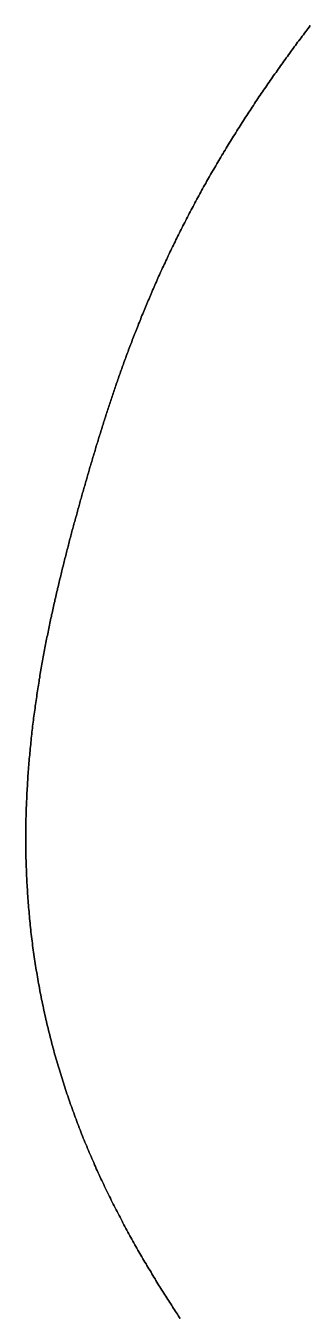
# Model space of a CAD drawing. Header units: inches. Extents: x 130170 to 284068, y 377793 to 804530.
# Drawn here: x 249034.1 to 249063.1, y 748783.4 to 748915 of the extents above; entities that cross this region are included whole.
import ezdxf

# ---------------------------------------------------------------- set-up
doc = ezdxf.new("R2010")
doc.units = ezdxf.units.IN
doc.header["$MEASUREMENT"] = 0
doc.layers.add('muni_il', color=7, linetype='Continuous')

msp = doc.modelspace()

# ---------------------------------------------------------------- linework, layer by layer
at = {"layer": 'muni_il'}
for points in [[(249063.14, 748915), (249063.02, 748914.85), (249062.91, 748914.69), (249062.79, 748914.54), (249062.68, 748914.39), (249062.56, 748914.23), (249062.44, 748914.08), (249062.33, 748913.92), (249062.21, 748913.77), (249062.1, 748913.61), (249061.98, 748913.46), (249061.86, 748913.3), (249061.75, 748913.14), (249061.63, 748912.98), (249061.51, 748912.83), (249061.4, 748912.67), (249061.28, 748912.51), (249061.16, 748912.35), (249061.05, 748912.19), (249060.93, 748912.03), (249060.81, 748911.87), (249060.7, 748911.71), (249060.58, 748911.55), (249060.46, 748911.38), (249060.35, 748911.22), (249060.23, 748911.06), (249060.11, 748910.9), (249060, 748910.73), (249059.88, 748910.57), (249059.76, 748910.4), (249059.65, 748910.24), (249059.53, 748910.08), (249059.41, 748909.91), (249059.3, 748909.74), (249059.18, 748909.58), (249059.07, 748909.41), (249058.95, 748909.25), (249058.83, 748909.08), (249058.72, 748908.91), (249058.6, 748908.74), (249058.49, 748908.57), (249058.37, 748908.41), (249058.26, 748908.24), (249058.14, 748908.07), (249058.03, 748907.9), (249057.91, 748907.73), (249057.8, 748907.56), (249057.68, 748907.39), (249057.57, 748907.22), (249057.45, 748907.05), (249057.34, 748906.87), (249057.23, 748906.7), (249057.11, 748906.53), (249057, 748906.36), (249056.89, 748906.19), (249056.77, 748906.01), (249056.66, 748905.84), (249056.55, 748905.67), (249056.43, 748905.49), (249056.32, 748905.32), (249056.21, 748905.14), (249056.1, 748904.97), (249055.99, 748904.79), (249055.88, 748904.62), (249055.76, 748904.44), (249055.65, 748904.27), (249055.54, 748904.09), (249055.43, 748903.92), (249055.32, 748903.74), (249055.21, 748903.56), (249055.1, 748903.39), (249054.99, 748903.21), (249054.88, 748903.03), (249054.78, 748902.86), (249054.67, 748902.68), (249054.56, 748902.5), (249054.45, 748902.32), (249054.34, 748902.15), (249054.24, 748901.97), (249054.13, 748901.79), (249054.02, 748901.61), (249053.92, 748901.43), (249053.81, 748901.25), (249053.71, 748901.07), (249053.6, 748900.9), (249053.5, 748900.72), (249053.39, 748900.54), (249053.29, 748900.36), (249053.18, 748900.18), (249053.08, 748900), (249052.98, 748899.82), (249052.87, 748899.64), (249052.77, 748899.46), (249052.67, 748899.28), (249052.57, 748899.1), (249052.47, 748898.92), (249052.36, 748898.74), (249052.26, 748898.56), (249052.16, 748898.38), (249052.06, 748898.2), (249051.96, 748898.02), (249051.86, 748897.84), (249051.77, 748897.66), (249051.67, 748897.48), (249051.57, 748897.3), (249051.47, 748897.12), (249051.38, 748896.94), (249051.28, 748896.76), (249051.18, 748896.58), (249051.09, 748896.4), (249050.99, 748896.21), (249050.9, 748896.03), (249050.8, 748895.85), (249050.71, 748895.67), (249050.61, 748895.49), (249050.52, 748895.31), (249050.43, 748895.13), (249050.33, 748894.95), (249050.24, 748894.77), (249050.15, 748894.59), (249050.06, 748894.41), (249049.97, 748894.23), (249049.88, 748894.05), (249049.79, 748893.87), (249049.7, 748893.69), (249049.61, 748893.51), (249049.52, 748893.33), (249049.43, 748893.16), (249049.34, 748892.98), (249049.25, 748892.8), (249049.17, 748892.62), (249049.08, 748892.44), (249048.99, 748892.26), (249048.91, 748892.08), (249048.82, 748891.9), (249048.74, 748891.73), (249048.65, 748891.55), (249048.57, 748891.37), (249048.49, 748891.19), (249048.4, 748891.02), (249048.32, 748890.84), (249048.24, 748890.66), (249048.16, 748890.48), (249048.08, 748890.31), (249047.99, 748890.13), (249047.91, 748889.95), (249047.83, 748889.78), (249047.75, 748889.6), (249047.67, 748889.43), (249047.6, 748889.25), (249047.52, 748889.08), (249047.44, 748888.9), (249047.36, 748888.73), (249047.29, 748888.55), (249047.21, 748888.38), (249047.13, 748888.2), (249047.06, 748888.03), (249046.98, 748887.85), (249046.91, 748887.68), (249046.83, 748887.51), (249046.76, 748887.34), (249046.69, 748887.16), (249046.61, 748886.99), (249046.54, 748886.82), (249046.47, 748886.65), (249046.4, 748886.48), (249046.32, 748886.3), (249046.25, 748886.13), (249046.18, 748885.96), (249046.11, 748885.79), (249046.04, 748885.62), (249045.97, 748885.45), (249045.9, 748885.28), (249045.84, 748885.11), (249045.77, 748884.95), (249045.7, 748884.78), (249045.63, 748884.61), (249045.57, 748884.44), (249045.5, 748884.27), (249045.43, 748884.11), (249045.37, 748883.94), (249045.3, 748883.77), (249045.24, 748883.61), (249045.17, 748883.44), (249045.11, 748883.27), (249045.04, 748883.11), (249044.98, 748882.94), (249044.92, 748882.78), (249044.86, 748882.61), (249044.79, 748882.45), (249044.73, 748882.29), (249044.67, 748882.12), (249044.61, 748881.96), (249044.55, 748881.8), (249044.49, 748881.64), (249044.43, 748881.47), (249044.37, 748881.31), (249044.31, 748881.15), (249044.25, 748880.99), (249044.19, 748880.83), (249044.13, 748880.67), (249044.07, 748880.51), (249044.02, 748880.35), (249043.96, 748880.19), (249043.9, 748880.03), (249043.85, 748879.87), (249043.79, 748879.71), (249043.73, 748879.55), (249043.68, 748879.4), (249043.62, 748879.24), (249043.57, 748879.08), (249043.51, 748878.93), (249043.46, 748878.77), (249043.4, 748878.61), (249043.35, 748878.46), (249043.3, 748878.3), (249043.24, 748878.15), (249043.19, 748877.99), (249043.14, 748877.84), (249043.09, 748877.68), (249043.03, 748877.53), (249042.98, 748877.37), (249042.93, 748877.22), (249042.88, 748877.07), (249042.83, 748876.92), (249042.78, 748876.76), (249042.73, 748876.61), (249042.68, 748876.46), (249042.63, 748876.31), (249042.58, 748876.16), (249042.53, 748876), (249042.48, 748875.85), (249042.43, 748875.7), (249042.38, 748875.55), (249042.33, 748875.4), (249042.28, 748875.25), (249042.24, 748875.1), (249042.19, 748874.95), (249042.14, 748874.8), (249042.09, 748874.66), (249042.05, 748874.51), (249042, 748874.36), (249041.95, 748874.21), (249041.9, 748874.06), (249041.86, 748873.91), (249041.81, 748873.77), (249041.77, 748873.62), (249041.72, 748873.47), (249041.67, 748873.33), (249041.63, 748873.18), (249041.58, 748873.03), (249041.54, 748872.89), (249041.49, 748872.74), (249041.45, 748872.59), (249041.4, 748872.45), (249041.36, 748872.3), (249041.31, 748872.16), (249041.27, 748872.01), (249041.23, 748871.87), (249041.18, 748871.72), (249041.14, 748871.57), (249041.09, 748871.43), (249041.05, 748871.28), (249041.01, 748871.14), (249040.96, 748871), (249040.92, 748870.85), (249040.88, 748870.71), (249040.84, 748870.56), (249040.79, 748870.42), (249040.75, 748870.27), (249040.71, 748870.13), (249040.66, 748869.98), (249040.62, 748869.84), (249040.58, 748869.7), (249040.54, 748869.55), (249040.5, 748869.41), (249040.45, 748869.26), (249040.41, 748869.12), (249040.37, 748868.98), (249040.33, 748868.83), (249040.29, 748868.69), (249040.24, 748868.54), (249040.2, 748868.4), (249040.16, 748868.26), (249040.12, 748868.11), (249040.08, 748867.97), (249040.04, 748867.82), (249040, 748867.68), (249039.96, 748867.53), (249039.91, 748867.39), (249039.87, 748867.24), (249039.83, 748867.1), (249039.79, 748866.95), (249039.75, 748866.81), (249039.71, 748866.66), (249039.67, 748866.52), (249039.63, 748866.37), (249039.59, 748866.23), (249039.55, 748866.08), (249039.51, 748865.94), (249039.47, 748865.79), (249039.43, 748865.65), (249039.39, 748865.5), (249039.35, 748865.35), (249039.31, 748865.21), (249039.27, 748865.06), (249039.22, 748864.91), (249039.18, 748864.76), (249039.14, 748864.62), (249039.1, 748864.47), (249039.06, 748864.32), (249039.02, 748864.17), (249038.98, 748864.02), (249038.94, 748863.88), (249038.9, 748863.73), (249038.86, 748863.58), (249038.82, 748863.43), (249038.78, 748863.28), (249038.74, 748863.13), (249038.7, 748862.98), (249038.66, 748862.83), (249038.62, 748862.68), (249038.58, 748862.53), (249038.54, 748862.37), (249038.5, 748862.22), (249038.47, 748862.07), (249038.43, 748861.92), (249038.39, 748861.76), (249038.35, 748861.61), (249038.31, 748861.46), (249038.27, 748861.3), (249038.23, 748861.15), (249038.19, 748860.99), (249038.15, 748860.84), (249038.11, 748860.68), (249038.07, 748860.53), (249038.03, 748860.37), (249037.99, 748860.21), (249037.95, 748860.06), (249037.91, 748859.9), (249037.87, 748859.74), (249037.83, 748859.58), (249037.79, 748859.42), (249037.75, 748859.26), (249037.71, 748859.1), (249037.68, 748858.94), (249037.64, 748858.78), (249037.6, 748858.62), (249037.56, 748858.46), (249037.52, 748858.3), (249037.48, 748858.13), (249037.44, 748857.97), (249037.4, 748857.81), (249037.36, 748857.64), (249037.33, 748857.48), (249037.29, 748857.31), (249037.25, 748857.15), (249037.21, 748856.98), (249037.17, 748856.82), (249037.13, 748856.65), (249037.09, 748856.48), (249037.06, 748856.31), (249037.02, 748856.14), (249036.98, 748855.97), (249036.94, 748855.8), (249036.9, 748855.63), (249036.87, 748855.46), (249036.83, 748855.29), (249036.79, 748855.12), (249036.75, 748854.95), (249036.72, 748854.78), (249036.68, 748854.6), (249036.64, 748854.43), (249036.6, 748854.25), (249036.57, 748854.08), (249036.53, 748853.9), (249036.49, 748853.73), (249036.46, 748853.55), (249036.42, 748853.37), (249036.38, 748853.19), (249036.35, 748853.02), (249036.31, 748852.84), (249036.27, 748852.66), (249036.24, 748852.48), (249036.2, 748852.3), (249036.17, 748852.12), (249036.13, 748851.93), (249036.1, 748851.75), (249036.06, 748851.57), (249036.03, 748851.39), (249035.99, 748851.2), (249035.96, 748851.02), (249035.92, 748850.83), (249035.89, 748850.65), (249035.85, 748850.46), (249035.82, 748850.27), (249035.79, 748850.09), (249035.75, 748849.9), (249035.72, 748849.71), (249035.69, 748849.52), (249035.65, 748849.33), (249035.62, 748849.14), (249035.59, 748848.95), (249035.56, 748848.76), (249035.53, 748848.57), (249035.49, 748848.37), (249035.46, 748848.18), (249035.43, 748847.99), (249035.4, 748847.79), (249035.37, 748847.6), (249035.34, 748847.4), (249035.31, 748847.21), (249035.28, 748847.01), (249035.25, 748846.82), (249035.22, 748846.62), (249035.19, 748846.42), (249035.16, 748846.22), (249035.13, 748846.02), (249035.1, 748845.82), (249035.08, 748845.63), (249035.05, 748845.42), (249035.02, 748845.22), (249034.99, 748845.02), (249034.97, 748844.82), (249034.94, 748844.62), (249034.91, 748844.42), (249034.89, 748844.21), (249034.86, 748844.01), (249034.84, 748843.8), (249034.81, 748843.6), (249034.79, 748843.39), (249034.76, 748843.19), (249034.74, 748842.98), (249034.72, 748842.78), (249034.7, 748842.57), (249034.67, 748842.36), (249034.65, 748842.15), (249034.63, 748841.94), (249034.61, 748841.73), (249034.59, 748841.53), (249034.57, 748841.32), (249034.54, 748841.1), (249034.52, 748840.89), (249034.51, 748840.68), (249034.49, 748840.47), (249034.47, 748840.26), (249034.45, 748840.05), (249034.43, 748839.83), (249034.41, 748839.62), (249034.4, 748839.41), (249034.38, 748839.19), (249034.36, 748838.98), (249034.35, 748838.76), (249034.33, 748838.55), (249034.32, 748838.33), (249034.31, 748838.12), (249034.29, 748837.9), (249034.28, 748837.68), (249034.27, 748837.47), (249034.25, 748837.25), (249034.24, 748837.03), (249034.23, 748836.81), (249034.22, 748836.6), (249034.21, 748836.38), (249034.2, 748836.16), (249034.19, 748835.94), (249034.18, 748835.72), (249034.17, 748835.5), (249034.16, 748835.28), (249034.16, 748835.06), (249034.15, 748834.84), (249034.14, 748834.61), (249034.14, 748834.39), (249034.13, 748834.17), (249034.13, 748833.95), (249034.12, 748833.73), (249034.12, 748833.5), (249034.12, 748833.28), (249034.11, 748833.06), (249034.11, 748832.84), (249034.11, 748832.61), (249034.11, 748832.39), (249034.11, 748832.16), (249034.11, 748831.94), (249034.11, 748831.71), (249034.11, 748831.49), (249034.11, 748831.27), (249034.12, 748831.04), (249034.12, 748830.81), (249034.12, 748830.59), (249034.13, 748830.36), (249034.13, 748830.14), (249034.14, 748829.91), (249034.14, 748829.69), (249034.15, 748829.46), (249034.16, 748829.23), (249034.17, 748829.01), (249034.18, 748828.78), (249034.18, 748828.55), (249034.19, 748828.32), (249034.2, 748828.1), (249034.22, 748827.87), (249034.23, 748827.64), (249034.24, 748827.41), (249034.25, 748827.19), (249034.27, 748826.96), (249034.28, 748826.73), (249034.29, 748826.5), (249034.31, 748826.27), (249034.33, 748826.04), (249034.34, 748825.82), (249034.36, 748825.59), (249034.38, 748825.36), (249034.4, 748825.13), (249034.42, 748824.9), (249034.44, 748824.67), (249034.46, 748824.44), (249034.48, 748824.22), (249034.5, 748823.99), (249034.52, 748823.76), (249034.54, 748823.53), (249034.57, 748823.3), (249034.59, 748823.07), (249034.62, 748822.84), (249034.64, 748822.61), (249034.67, 748822.38), (249034.7, 748822.15), (249034.72, 748821.92), (249034.75, 748821.69), (249034.78, 748821.47), (249034.81, 748821.24), (249034.84, 748821.01), (249034.87, 748820.78), (249034.9, 748820.55), (249034.94, 748820.32), (249034.97, 748820.09), (249035, 748819.86), (249035.04, 748819.63), (249035.07, 748819.4), (249035.11, 748819.17), (249035.14, 748818.95), (249035.18, 748818.72), (249035.22, 748818.49), (249035.26, 748818.26), (249035.3, 748818.03), (249035.34, 748817.8), (249035.38, 748817.57), (249035.42, 748817.35), (249035.46, 748817.12), (249035.5, 748816.89), (249035.55, 748816.66), (249035.59, 748816.43), (249035.63, 748816.21), (249035.68, 748815.98), (249035.72, 748815.75), (249035.77, 748815.52), (249035.82, 748815.29), (249035.87, 748815.07), (249035.91, 748814.84), (249035.96, 748814.61), (249036.01, 748814.39), (249036.06, 748814.16), (249036.12, 748813.93), (249036.17, 748813.71), (249036.22, 748813.48), (249036.27, 748813.25), (249036.33, 748813.03), (249036.38, 748812.8), (249036.44, 748812.58), (249036.49, 748812.35), (249036.55, 748812.13), (249036.6, 748811.9), (249036.66, 748811.68), (249036.72, 748811.45), (249036.78, 748811.23), (249036.84, 748811), (249036.9, 748810.78), (249036.96, 748810.55), (249037.02, 748810.33), (249037.08, 748810.11), (249037.15, 748809.88), (249037.21, 748809.66), (249037.28, 748809.44), (249037.34, 748809.22), (249037.41, 748808.99), (249037.47, 748808.77), (249037.54, 748808.55), (249037.61, 748808.33), (249037.67, 748808.11), (249037.74, 748807.89), (249037.81, 748807.67), (249037.88, 748807.45), (249037.95, 748807.23), (249038.02, 748807.01), (249038.09, 748806.79), (249038.17, 748806.57), (249038.24, 748806.35), (249038.31, 748806.13), (249038.39, 748805.91), (249038.46, 748805.69), (249038.54, 748805.47), (249038.61, 748805.26), (249038.69, 748805.04), (249038.76, 748804.82), (249038.84, 748804.61), (249038.92, 748804.39), (249039, 748804.17), (249039.08, 748803.96), (249039.16, 748803.74), (249039.24, 748803.53), (249039.32, 748803.31), (249039.4, 748803.1), (249039.48, 748802.89), (249039.56, 748802.67), (249039.65, 748802.46), (249039.73, 748802.25), (249039.81, 748802.03), (249039.9, 748801.82), (249039.98, 748801.61), (249040.07, 748801.4), (249040.15, 748801.19), (249040.24, 748800.98), (249040.33, 748800.77), (249040.41, 748800.56), (249040.5, 748800.35), (249040.59, 748800.14), (249040.68, 748799.93), (249040.77, 748799.73), (249040.86, 748799.52), (249040.95, 748799.31), (249041.04, 748799.11), (249041.13, 748798.9), (249041.22, 748798.7), (249041.31, 748798.49), (249041.41, 748798.29), (249041.5, 748798.08), (249041.59, 748797.88), (249041.68, 748797.68), (249041.78, 748797.47), (249041.87, 748797.27), (249041.97, 748797.07), (249042.06, 748796.87), (249042.16, 748796.67), (249042.25, 748796.47), (249042.35, 748796.27), (249042.45, 748796.07), (249042.54, 748795.87), (249042.64, 748795.67), (249042.74, 748795.48), (249042.83, 748795.28), (249042.93, 748795.08), (249043.03, 748794.89), (249043.13, 748794.69), (249043.23, 748794.5), (249043.33, 748794.31), (249043.43, 748794.11), (249043.53, 748793.92), (249043.63, 748793.73), (249043.73, 748793.54), (249043.83, 748793.35), (249043.93, 748793.15), (249044.03, 748792.97), (249044.13, 748792.78), (249044.23, 748792.59), (249044.33, 748792.4), (249044.43, 748792.21), (249044.53, 748792.03), (249044.63, 748791.84), (249044.74, 748791.66), (249044.84, 748791.47), (249044.94, 748791.29), (249045.04, 748791.11), (249045.15, 748790.92), (249045.25, 748790.74), (249045.35, 748790.56), (249045.45, 748790.38), (249045.56, 748790.2), (249045.66, 748790.02), (249045.76, 748789.84), (249045.86, 748789.67), (249045.97, 748789.49), (249046.07, 748789.31), (249046.17, 748789.14), (249046.27, 748788.96), (249046.38, 748788.79), (249046.48, 748788.62), (249046.58, 748788.44), (249046.68, 748788.27), (249046.79, 748788.1), (249046.89, 748787.93), (249046.99, 748787.76), (249047.09, 748787.6), (249047.19, 748787.43), (249047.3, 748787.26), (249047.4, 748787.1), (249047.5, 748786.93), (249047.6, 748786.77), (249047.7, 748786.6), (249047.8, 748786.44), (249047.9, 748786.28), (249048.01, 748786.12), (249048.11, 748785.96), (249048.21, 748785.8), (249048.31, 748785.64), (249048.41, 748785.48), (249048.5, 748785.32), (249048.6, 748785.17), (249048.7, 748785.01), (249048.8, 748784.86), (249048.9, 748784.71), (249049, 748784.55), (249049.09, 748784.4), (249049.19, 748784.25), (249049.29, 748784.1), (249049.38, 748783.95), (249049.48, 748783.8), (249049.58, 748783.66), (249049.67, 748783.51), (249049.77, 748783.36), (249049.86, 748783.22)], [(249049.86, 748783.22), (249049.77, 748783.36), (249049.67, 748783.51), (249049.58, 748783.66), (249049.48, 748783.8), (249049.38, 748783.95), (249049.29, 748784.1), (249049.19, 748784.25), (249049.09, 748784.4), (249049, 748784.55), (249048.9, 748784.71), (249048.8, 748784.86), (249048.7, 748785.01), (249048.6, 748785.17), (249048.5, 748785.32), (249048.41, 748785.48), (249048.31, 748785.64), (249048.21, 748785.8), (249048.11, 748785.96), (249048.01, 748786.12), (249047.9, 748786.28), (249047.8, 748786.44), (249047.7, 748786.6), (249047.6, 748786.77), (249047.5, 748786.93), (249047.4, 748787.1), (249047.3, 748787.26), (249047.19, 748787.43), (249047.09, 748787.6), (249046.99, 748787.76), (249046.89, 748787.93), (249046.79, 748788.1), (249046.68, 748788.27), (249046.58, 748788.44), (249046.48, 748788.62), (249046.38, 748788.79), (249046.27, 748788.96), (249046.17, 748789.14), (249046.07, 748789.31), (249045.97, 748789.49), (249045.86, 748789.67), (249045.76, 748789.84), (249045.66, 748790.02), (249045.56, 748790.2), (249045.45, 748790.38), (249045.35, 748790.56), (249045.25, 748790.74), (249045.15, 748790.92), (249045.04, 748791.11), (249044.94, 748791.29), (249044.84, 748791.47), (249044.74, 748791.66), (249044.63, 748791.84), (249044.53, 748792.03), (249044.43, 748792.21), (249044.33, 748792.4), (249044.23, 748792.59), (249044.13, 748792.78), (249044.03, 748792.97), (249043.93, 748793.15), (249043.83, 748793.35), (249043.73, 748793.54), (249043.63, 748793.73), (249043.53, 748793.92), (249043.43, 748794.11), (249043.33, 748794.31), (249043.23, 748794.5), (249043.13, 748794.69), (249043.03, 748794.89), (249042.93, 748795.08), (249042.83, 748795.28), (249042.74, 748795.48), (249042.64, 748795.67), (249042.54, 748795.87), (249042.45, 748796.07), (249042.35, 748796.27), (249042.25, 748796.47), (249042.16, 748796.67), (249042.06, 748796.87), (249041.97, 748797.07), (249041.87, 748797.27), (249041.78, 748797.47), (249041.68, 748797.68), (249041.59, 748797.88), (249041.5, 748798.08), (249041.41, 748798.29), (249041.31, 748798.49), (249041.22, 748798.7), (249041.13, 748798.9), (249041.04, 748799.11), (249040.95, 748799.31), (249040.86, 748799.52), (249040.77, 748799.73), (249040.68, 748799.93), (249040.59, 748800.14), (249040.5, 748800.35), (249040.41, 748800.56), (249040.33, 748800.77), (249040.24, 748800.98), (249040.15, 748801.19), (249040.07, 748801.4), (249039.98, 748801.61), (249039.9, 748801.82), (249039.81, 748802.03), (249039.73, 748802.25), (249039.65, 748802.46), (249039.56, 748802.67), (249039.48, 748802.89), (249039.4, 748803.1), (249039.32, 748803.31), (249039.24, 748803.53), (249039.16, 748803.74), (249039.08, 748803.96), (249039, 748804.17), (249038.92, 748804.39), (249038.84, 748804.61), (249038.76, 748804.82), (249038.69, 748805.04), (249038.61, 748805.26), (249038.54, 748805.47), (249038.46, 748805.69), (249038.39, 748805.91), (249038.31, 748806.13), (249038.24, 748806.35), (249038.17, 748806.57), (249038.09, 748806.79), (249038.02, 748807.01), (249037.95, 748807.23), (249037.88, 748807.45), (249037.81, 748807.67), (249037.74, 748807.89), (249037.67, 748808.11), (249037.61, 748808.33), (249037.54, 748808.55), (249037.47, 748808.77), (249037.41, 748808.99), (249037.34, 748809.22), (249037.28, 748809.44), (249037.21, 748809.66), (249037.15, 748809.88), (249037.08, 748810.11), (249037.02, 748810.33), (249036.96, 748810.55), (249036.9, 748810.78), (249036.84, 748811), (249036.78, 748811.23), (249036.72, 748811.45), (249036.66, 748811.68), (249036.6, 748811.9), (249036.55, 748812.13), (249036.49, 748812.35), (249036.44, 748812.58), (249036.38, 748812.8), (249036.33, 748813.03), (249036.27, 748813.25), (249036.22, 748813.48), (249036.17, 748813.71), (249036.12, 748813.93), (249036.06, 748814.16), (249036.01, 748814.39), (249035.96, 748814.61), (249035.91, 748814.84), (249035.87, 748815.07), (249035.82, 748815.29), (249035.77, 748815.52), (249035.72, 748815.75), (249035.68, 748815.98), (249035.63, 748816.21), (249035.59, 748816.43), (249035.55, 748816.66), (249035.5, 748816.89), (249035.46, 748817.12), (249035.42, 748817.35), (249035.38, 748817.57), (249035.34, 748817.8), (249035.3, 748818.03), (249035.26, 748818.26), (249035.22, 748818.49), (249035.18, 748818.72), (249035.14, 748818.95), (249035.11, 748819.17), (249035.07, 748819.4), (249035.04, 748819.63), (249035, 748819.86), (249034.97, 748820.09), (249034.94, 748820.32), (249034.9, 748820.55), (249034.87, 748820.78), (249034.84, 748821.01), (249034.81, 748821.24), (249034.78, 748821.47), (249034.75, 748821.69), (249034.72, 748821.92), (249034.7, 748822.15), (249034.67, 748822.38), (249034.64, 748822.61), (249034.62, 748822.84), (249034.59, 748823.07), (249034.57, 748823.3), (249034.54, 748823.53), (249034.52, 748823.76), (249034.5, 748823.99), (249034.48, 748824.22), (249034.46, 748824.44), (249034.44, 748824.67), (249034.42, 748824.9), (249034.4, 748825.13), (249034.38, 748825.36), (249034.36, 748825.59), (249034.34, 748825.82), (249034.33, 748826.04), (249034.31, 748826.27), (249034.29, 748826.5), (249034.28, 748826.73), (249034.27, 748826.96), (249034.25, 748827.19), (249034.24, 748827.41), (249034.23, 748827.64), (249034.22, 748827.87), (249034.2, 748828.1), (249034.19, 748828.32), (249034.18, 748828.55), (249034.18, 748828.78), (249034.17, 748829.01), (249034.16, 748829.23), (249034.15, 748829.46), (249034.14, 748829.69), (249034.14, 748829.91), (249034.13, 748830.14), (249034.13, 748830.36), (249034.12, 748830.59), (249034.12, 748830.81), (249034.12, 748831.04), (249034.11, 748831.27), (249034.11, 748831.49), (249034.11, 748831.71), (249034.11, 748831.94), (249034.11, 748832.16), (249034.11, 748832.39), (249034.11, 748832.61), (249034.11, 748832.84), (249034.11, 748833.06), (249034.12, 748833.28), (249034.12, 748833.5), (249034.12, 748833.73), (249034.13, 748833.95), (249034.13, 748834.17), (249034.14, 748834.39), (249034.14, 748834.61), (249034.15, 748834.84), (249034.16, 748835.06), (249034.16, 748835.28), (249034.17, 748835.5), (249034.18, 748835.72), (249034.19, 748835.94), (249034.2, 748836.16), (249034.21, 748836.38), (249034.22, 748836.6), (249034.23, 748836.81), (249034.24, 748837.03), (249034.25, 748837.25), (249034.27, 748837.47), (249034.28, 748837.68), (249034.29, 748837.9), (249034.31, 748838.12), (249034.32, 748838.33), (249034.33, 748838.55), (249034.35, 748838.76), (249034.36, 748838.98), (249034.38, 748839.19), (249034.4, 748839.41), (249034.41, 748839.62), (249034.43, 748839.83), (249034.45, 748840.05), (249034.47, 748840.26), (249034.49, 748840.47), (249034.51, 748840.68), (249034.52, 748840.89), (249034.54, 748841.1), (249034.57, 748841.32), (249034.59, 748841.53), (249034.61, 748841.73), (249034.63, 748841.94), (249034.65, 748842.15), (249034.67, 748842.36), (249034.7, 748842.57), (249034.72, 748842.78), (249034.74, 748842.98), (249034.76, 748843.19), (249034.79, 748843.39), (249034.81, 748843.6), (249034.84, 748843.8), (249034.86, 748844.01), (249034.89, 748844.21), (249034.91, 748844.42), (249034.94, 748844.62), (249034.97, 748844.82), (249034.99, 748845.02), (249035.02, 748845.22), (249035.05, 748845.42), (249035.08, 748845.63), (249035.1, 748845.82), (249035.13, 748846.02), (249035.16, 748846.22), (249035.19, 748846.42), (249035.22, 748846.62), (249035.25, 748846.82), (249035.28, 748847.01), (249035.31, 748847.21), (249035.34, 748847.4), (249035.37, 748847.6), (249035.4, 748847.79), (249035.43, 748847.99), (249035.46, 748848.18), (249035.49, 748848.37), (249035.53, 748848.57), (249035.56, 748848.76), (249035.59, 748848.95), (249035.62, 748849.14), (249035.65, 748849.33), (249035.69, 748849.52), (249035.72, 748849.71), (249035.75, 748849.9), (249035.79, 748850.09), (249035.82, 748850.27), (249035.85, 748850.46), (249035.89, 748850.65), (249035.92, 748850.83), (249035.96, 748851.02), (249035.99, 748851.2), (249036.03, 748851.39), (249036.06, 748851.57), (249036.1, 748851.75), (249036.13, 748851.93), (249036.17, 748852.12), (249036.2, 748852.3), (249036.24, 748852.48), (249036.27, 748852.66), (249036.31, 748852.84), (249036.35, 748853.02), (249036.38, 748853.19), (249036.42, 748853.37), (249036.46, 748853.55), (249036.49, 748853.73), (249036.53, 748853.9), (249036.57, 748854.08), (249036.6, 748854.25), (249036.64, 748854.43), (249036.68, 748854.6), (249036.72, 748854.78), (249036.75, 748854.95), (249036.79, 748855.12), (249036.83, 748855.29), (249036.87, 748855.46), (249036.9, 748855.63), (249036.94, 748855.8), (249036.98, 748855.97), (249037.02, 748856.14), (249037.06, 748856.31), (249037.09, 748856.48), (249037.13, 748856.65), (249037.17, 748856.82), (249037.21, 748856.98), (249037.25, 748857.15), (249037.29, 748857.31), (249037.33, 748857.48), (249037.36, 748857.64), (249037.4, 748857.81), (249037.44, 748857.97), (249037.48, 748858.13), (249037.52, 748858.3), (249037.56, 748858.46), (249037.6, 748858.62), (249037.64, 748858.78), (249037.68, 748858.94), (249037.71, 748859.1), (249037.75, 748859.26), (249037.79, 748859.42), (249037.83, 748859.58), (249037.87, 748859.74), (249037.91, 748859.9), (249037.95, 748860.06), (249037.99, 748860.21), (249038.03, 748860.37), (249038.07, 748860.53), (249038.11, 748860.68), (249038.15, 748860.84), (249038.19, 748860.99), (249038.23, 748861.15), (249038.27, 748861.3), (249038.31, 748861.46), (249038.35, 748861.61), (249038.39, 748861.76), (249038.43, 748861.92), (249038.47, 748862.07), (249038.5, 748862.22), (249038.54, 748862.37), (249038.58, 748862.53), (249038.62, 748862.68), (249038.66, 748862.83), (249038.7, 748862.98), (249038.74, 748863.13), (249038.78, 748863.28), (249038.82, 748863.43), (249038.86, 748863.58), (249038.9, 748863.73), (249038.94, 748863.88), (249038.98, 748864.02), (249039.02, 748864.17), (249039.06, 748864.32), (249039.1, 748864.47), (249039.14, 748864.62), (249039.18, 748864.76), (249039.22, 748864.91), (249039.27, 748865.06), (249039.31, 748865.21), (249039.35, 748865.35), (249039.39, 748865.5), (249039.43, 748865.65), (249039.47, 748865.79), (249039.51, 748865.94), (249039.55, 748866.08), (249039.59, 748866.23), (249039.63, 748866.37), (249039.67, 748866.52), (249039.71, 748866.66), (249039.75, 748866.81), (249039.79, 748866.95), (249039.83, 748867.1), (249039.87, 748867.24), (249039.91, 748867.39), (249039.96, 748867.53), (249040, 748867.68), (249040.04, 748867.82), (249040.08, 748867.97), (249040.12, 748868.11), (249040.16, 748868.26), (249040.2, 748868.4), (249040.24, 748868.54), (249040.29, 748868.69), (249040.33, 748868.83), (249040.37, 748868.98), (249040.41, 748869.12), (249040.45, 748869.26), (249040.5, 748869.41), (249040.54, 748869.55), (249040.58, 748869.7), (249040.62, 748869.84), (249040.66, 748869.98), (249040.71, 748870.13), (249040.75, 748870.27), (249040.79, 748870.42), (249040.84, 748870.56), (249040.88, 748870.71), (249040.92, 748870.85), (249040.96, 748871), (249041.01, 748871.14), (249041.05, 748871.28), (249041.09, 748871.43), (249041.14, 748871.57), (249041.18, 748871.72), (249041.23, 748871.87), (249041.27, 748872.01), (249041.31, 748872.16), (249041.36, 748872.3), (249041.4, 748872.45), (249041.45, 748872.59), (249041.49, 748872.74), (249041.54, 748872.89), (249041.58, 748873.03), (249041.63, 748873.18), (249041.67, 748873.33), (249041.72, 748873.47), (249041.77, 748873.62), (249041.81, 748873.77), (249041.86, 748873.91), (249041.9, 748874.06), (249041.95, 748874.21), (249042, 748874.36), (249042.05, 748874.51), (249042.09, 748874.66), (249042.14, 748874.8), (249042.19, 748874.95), (249042.24, 748875.1), (249042.28, 748875.25), (249042.33, 748875.4), (249042.38, 748875.55), (249042.43, 748875.7), (249042.48, 748875.85), (249042.53, 748876), (249042.58, 748876.16), (249042.63, 748876.31), (249042.68, 748876.46), (249042.73, 748876.61), (249042.78, 748876.76), (249042.83, 748876.92), (249042.88, 748877.07), (249042.93, 748877.22), (249042.98, 748877.37), (249043.03, 748877.53), (249043.09, 748877.68), (249043.14, 748877.84), (249043.19, 748877.99), (249043.24, 748878.15), (249043.3, 748878.3), (249043.35, 748878.46), (249043.4, 748878.61), (249043.46, 748878.77), (249043.51, 748878.93), (249043.57, 748879.08), (249043.62, 748879.24), (249043.68, 748879.4), (249043.73, 748879.55), (249043.79, 748879.71), (249043.85, 748879.87), (249043.9, 748880.03), (249043.96, 748880.19), (249044.02, 748880.35), (249044.07, 748880.51), (249044.13, 748880.67), (249044.19, 748880.83), (249044.25, 748880.99), (249044.31, 748881.15), (249044.37, 748881.31), (249044.43, 748881.47), (249044.49, 748881.64), (249044.55, 748881.8), (249044.61, 748881.96), (249044.67, 748882.12), (249044.73, 748882.29), (249044.79, 748882.45), (249044.86, 748882.61), (249044.92, 748882.78), (249044.98, 748882.94), (249045.04, 748883.11), (249045.11, 748883.27), (249045.17, 748883.44), (249045.24, 748883.61), (249045.3, 748883.77), (249045.37, 748883.94), (249045.43, 748884.11), (249045.5, 748884.27), (249045.57, 748884.44), (249045.63, 748884.61), (249045.7, 748884.78), (249045.77, 748884.95), (249045.84, 748885.11), (249045.9, 748885.28), (249045.97, 748885.45), (249046.04, 748885.62), (249046.11, 748885.79), (249046.18, 748885.96), (249046.25, 748886.13), (249046.32, 748886.3), (249046.4, 748886.48), (249046.47, 748886.65), (249046.54, 748886.82), (249046.61, 748886.99), (249046.69, 748887.16), (249046.76, 748887.34), (249046.83, 748887.51), (249046.91, 748887.68), (249046.98, 748887.85), (249047.06, 748888.03), (249047.13, 748888.2), (249047.21, 748888.38), (249047.29, 748888.55), (249047.36, 748888.73), (249047.44, 748888.9), (249047.52, 748889.08), (249047.6, 748889.25), (249047.67, 748889.43), (249047.75, 748889.6), (249047.83, 748889.78), (249047.91, 748889.95), (249047.99, 748890.13), (249048.08, 748890.31), (249048.16, 748890.48), (249048.24, 748890.66), (249048.32, 748890.84), (249048.4, 748891.02), (249048.49, 748891.19), (249048.57, 748891.37), (249048.65, 748891.55), (249048.74, 748891.73), (249048.82, 748891.9), (249048.91, 748892.08), (249048.99, 748892.26), (249049.08, 748892.44), (249049.17, 748892.62), (249049.25, 748892.8), (249049.34, 748892.98), (249049.43, 748893.16), (249049.52, 748893.33), (249049.61, 748893.51), (249049.7, 748893.69), (249049.79, 748893.87), (249049.88, 748894.05), (249049.97, 748894.23), (249050.06, 748894.41), (249050.15, 748894.59), (249050.24, 748894.77), (249050.33, 748894.95), (249050.43, 748895.13), (249050.52, 748895.31), (249050.61, 748895.49), (249050.71, 748895.67), (249050.8, 748895.85), (249050.9, 748896.03), (249050.99, 748896.21), (249051.09, 748896.4), (249051.18, 748896.58), (249051.28, 748896.76), (249051.38, 748896.94), (249051.47, 748897.12), (249051.57, 748897.3), (249051.67, 748897.48), (249051.77, 748897.66), (249051.86, 748897.84), (249051.96, 748898.02), (249052.06, 748898.2), (249052.16, 748898.38), (249052.26, 748898.56), (249052.36, 748898.74), (249052.47, 748898.92), (249052.57, 748899.1), (249052.67, 748899.28), (249052.77, 748899.46), (249052.87, 748899.64), (249052.98, 748899.82), (249053.08, 748900), (249053.18, 748900.18), (249053.29, 748900.36), (249053.39, 748900.54), (249053.5, 748900.72), (249053.6, 748900.9), (249053.71, 748901.07), (249053.81, 748901.25), (249053.92, 748901.43), (249054.02, 748901.61), (249054.13, 748901.79), (249054.24, 748901.97), (249054.34, 748902.15), (249054.45, 748902.32), (249054.56, 748902.5), (249054.67, 748902.68), (249054.78, 748902.86), (249054.88, 748903.03), (249054.99, 748903.21), (249055.1, 748903.39), (249055.21, 748903.56), (249055.32, 748903.74), (249055.43, 748903.92), (249055.54, 748904.09), (249055.65, 748904.27), (249055.76, 748904.44), (249055.88, 748904.62), (249055.99, 748904.79), (249056.1, 748904.97), (249056.21, 748905.14), (249056.32, 748905.32), (249056.43, 748905.49), (249056.55, 748905.67), (249056.66, 748905.84), (249056.77, 748906.01), (249056.89, 748906.19), (249057, 748906.36), (249057.11, 748906.53), (249057.23, 748906.7), (249057.34, 748906.87), (249057.45, 748907.05), (249057.57, 748907.22), (249057.68, 748907.39), (249057.8, 748907.56), (249057.91, 748907.73), (249058.03, 748907.9), (249058.14, 748908.07), (249058.26, 748908.24), (249058.37, 748908.41), (249058.49, 748908.57), (249058.6, 748908.74), (249058.72, 748908.91), (249058.83, 748909.08), (249058.95, 748909.25), (249059.07, 748909.41), (249059.18, 748909.58), (249059.3, 748909.74), (249059.41, 748909.91), (249059.53, 748910.08), (249059.65, 748910.24), (249059.76, 748910.4), (249059.88, 748910.57), (249060, 748910.73), (249060.11, 748910.9), (249060.23, 748911.06), (249060.35, 748911.22), (249060.46, 748911.38), (249060.58, 748911.55), (249060.7, 748911.71), (249060.81, 748911.87), (249060.93, 748912.03), (249061.05, 748912.19), (249061.16, 748912.35), (249061.28, 748912.51), (249061.4, 748912.67), (249061.51, 748912.83), (249061.63, 748912.98), (249061.75, 748913.14), (249061.86, 748913.3), (249061.98, 748913.46), (249062.1, 748913.61), (249062.21, 748913.77), (249062.33, 748913.92), (249062.44, 748914.08), (249062.56, 748914.23), (249062.68, 748914.39), (249062.79, 748914.54), (249062.91, 748914.69), (249063.02, 748914.85), (249063.14, 748915)]]:
    msp.add_lwpolyline(points, dxfattribs=at)

doc.saveas('drawing.dxf')
